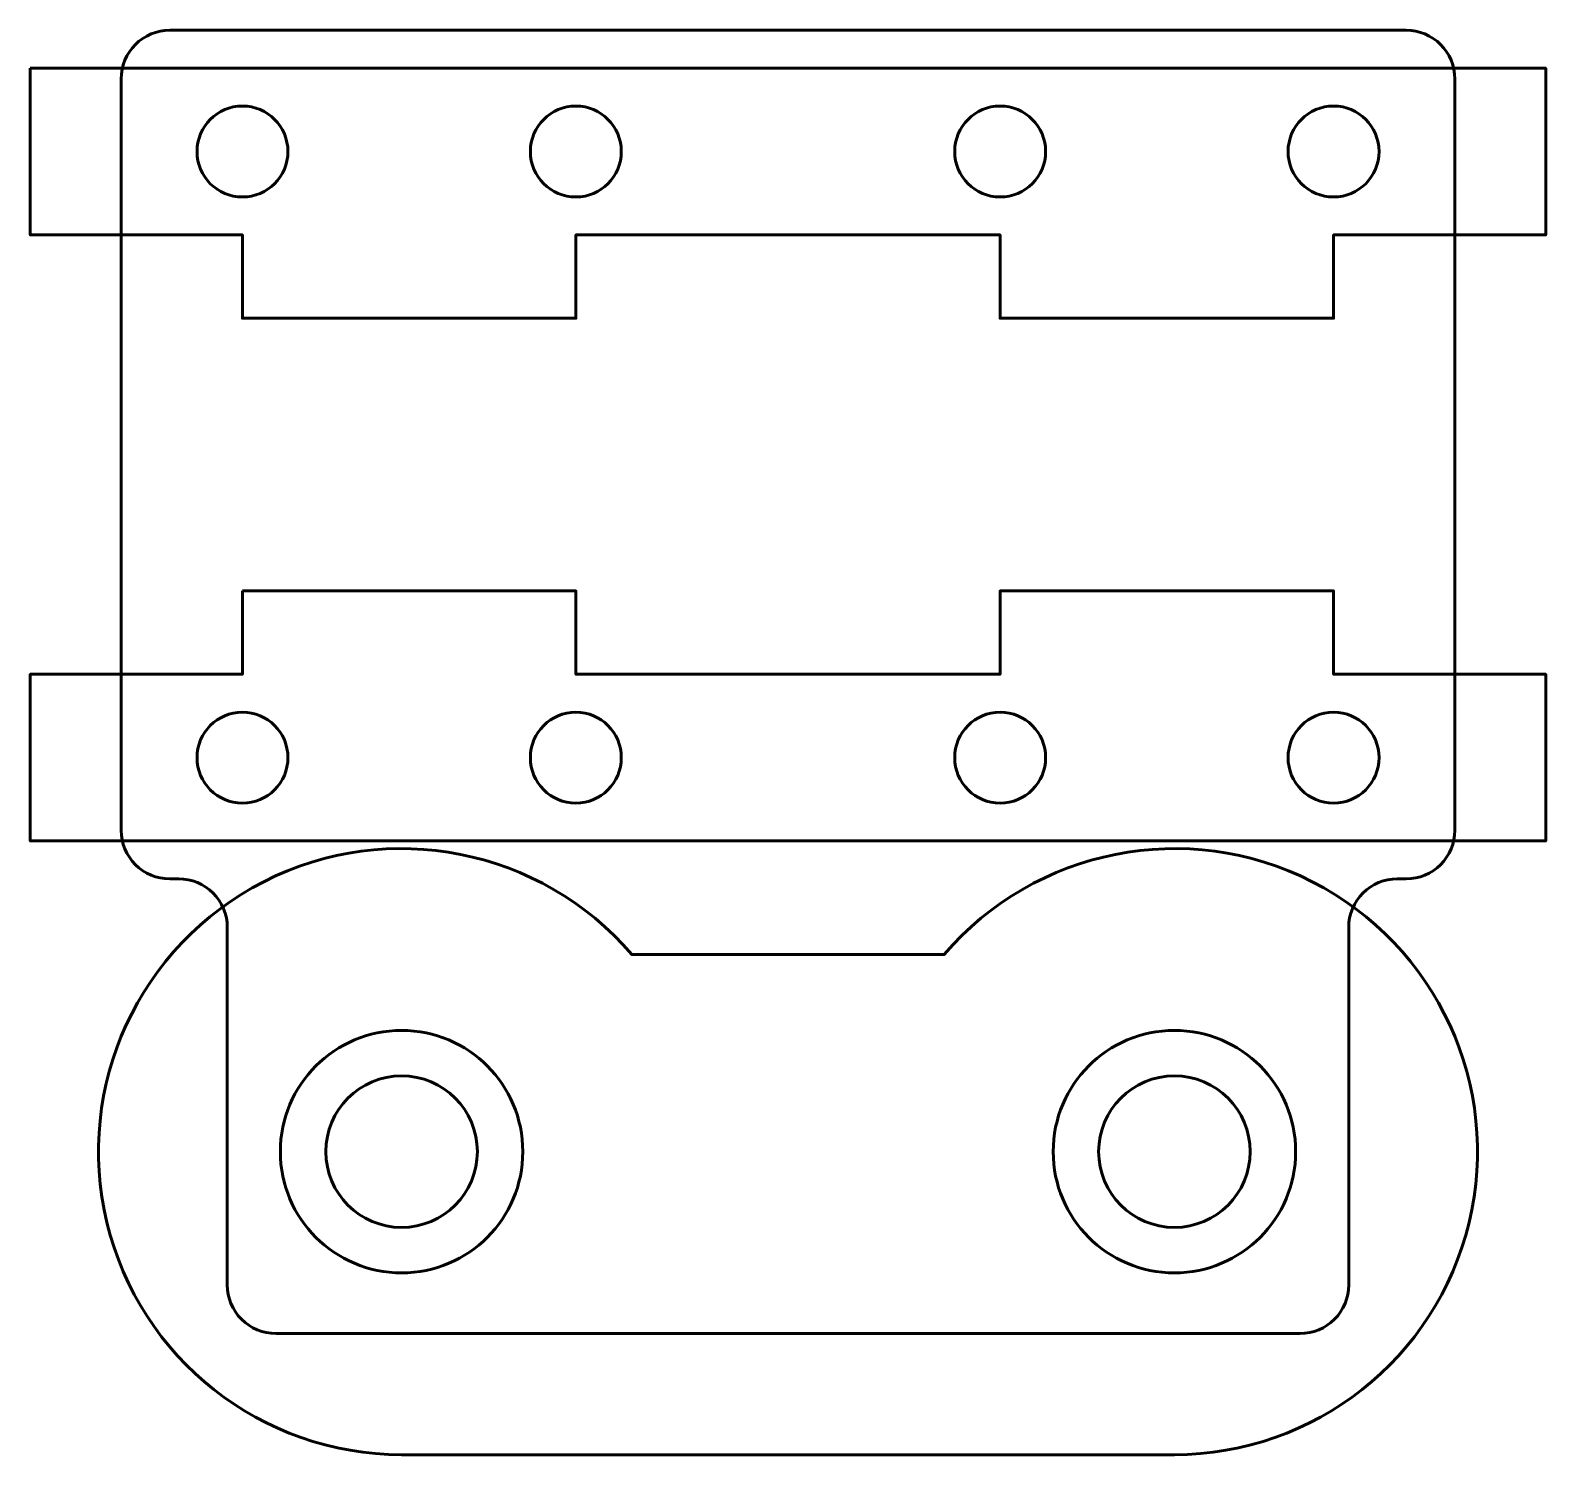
# Model space of a CAD drawing. Header units: millimetres. Extents: x -25 to 25, y -33 to 14.
import ezdxf

# ---------------------------------------------------------------- set-up
doc = ezdxf.new("R2010")
doc.units = ezdxf.units.MM
doc.linetypes.add('K5LT_BASIC', pattern=[0])

msp = doc.modelspace()

# ---------------------------------------------------------------- linework, layer by layer
at = {"color": 5, "linetype": 'K5LT_BASIC', "lineweight": 60}
msp.add_line((-20.4, -14), (-20.1, -14), dxfattribs=at)
for points in [[(-22, 0), (-22, -12.4, 0.414214), (-20.4, -14), (-20.1, -14, -0.414214), (-18.5, -15.6), (-18.5, -27.4, 0.414214), (-16.9, -29), (0, -29), (16.9, -29, 0.414214), (18.5, -27.4), (18.5, -15.6, -0.414214), (20.1, -14), (20.4, -14, 0.414214), (22, -12.4), (22, 12.4, 0.414214), (20.4, 14), (-20.4, 14, 0.414214), (-22, 12.4)], [(-12.75, -33, -1.56153), (-5.151, -16.5), (5.151, -16.5, -1.56153), (12.75, -33)]]:
    msp.add_lwpolyline(points, format="xyb", close=True, dxfattribs=at)
for points in [[(-25, 12.75), (25, 12.75), (25, 7.25), (18, 7.25), (18, 5.5), (18, 4.5), (7, 4.5), (7, 5.5), (7, 7.25), (-7, 7.25), (-7, 5.5), (-7, 4.5), (-18, 4.5), (-18, 5.5), (-18, 7.25), (-25, 7.25)], [(-18, -4.5), (-7, -4.5), (-7, -5.5), (-7, -7.25), (7, -7.25), (7, -5.5), (7, -4.5), (18, -4.5), (18, -5.5), (18, -7.25), (25, -7.25), (25, -12.75), (-25, -12.75), (-25, -7.25), (-18, -7.25), (-18, -5.5)]]:
    msp.add_lwpolyline(points, close=True, dxfattribs=at)
for centre, radius in [((-18, 10), 1.5), ((-7, 10), 1.5), ((7, 10), 1.5), ((18, 10), 1.5), ((-18, -10), 1.5), ((-7, -10), 1.5), ((7, -10), 1.5), ((18, -10), 1.5), ((-12.75, -23), 4), ((12.75, -23), 4), ((-12.75, -23), 2.5), ((-12.75, -23), 2.5), ((12.75, -23), 2.5), ((12.75, -23), 2.5)]:
    msp.add_circle(centre, radius, dxfattribs=at)

doc.saveas('drawing.dxf')
